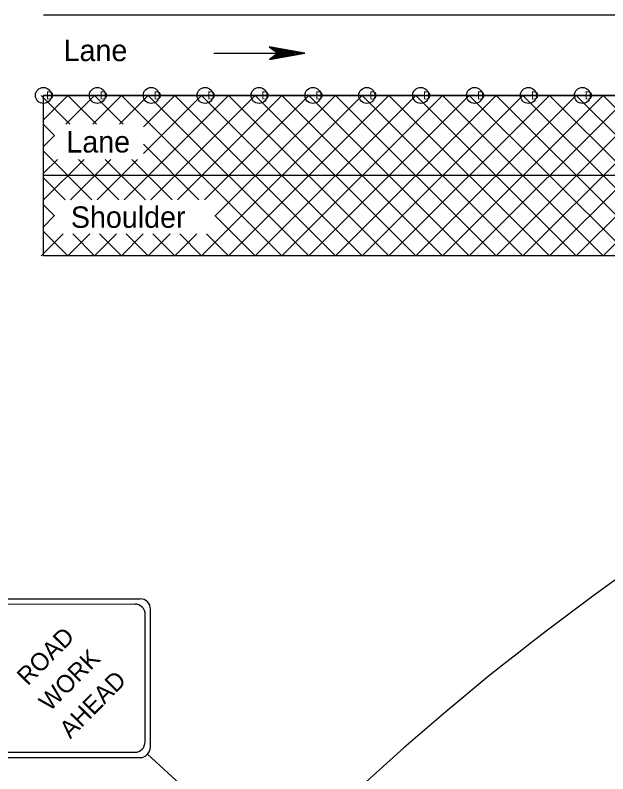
# Model space of a CAD drawing. Extents: x 499945 to 500993, y 499985 to 500645.
# Drawn here: x 500065.6 to 500176.2, y 500120.9 to 500262.6 of the extents above; entities that cross this region are included whole.
import ezdxf

# ---------------------------------------------------------------- set-up
doc = ezdxf.new("R2010")
doc.units = 0
for name, color, linetype in [('1', 7, 'Continuous'), ('24', 7, 'Continuous'), ('39', 7, 'Continuous'), ('5', 7, 'Continuous'), ('56', 7, 'Continuous'), ('60', 7, 'Continuous')]:
    doc.layers.add(name, color=color, linetype=linetype)

msp = doc.modelspace()

# ---------------------------------------------------------------- linework, layer by layer
at = {"layer": '1'}
for p, q in [((500656.93, 500262.6), (500070.88, 500262.6)), ((500075.79, 500242.26), (500070.43, 500247.61)), ((500070.88, 500217.64), (500070.88, 500247.61)), ((500070.88, 500243.06), (500075.43, 500247.61)), ((500070.88, 500247.61), (500390.21, 500247.61)), ((500656.93, 500247.61), (500070.88, 500247.61)), ((500075.07, 500242.26), (500080.43, 500247.61)), ((500080.79, 500242.26), (500075.43, 500247.61)), ((500080.07, 500242.26), (500085.42, 500247.61)), ((500085.78, 500242.26), (500080.43, 500247.61)), ((500085.06, 500242.26), (500090.42, 500247.61)), ((500115.4, 500217.64), (500085.42, 500247.61)), ((500085.92, 500228.13), (500105.41, 500247.61)), ((500089.54, 500241.74), (500095.42, 500247.61)), ((500089.54, 500236.74), (500100.41, 500247.61)), ((500120.4, 500217.64), (500090.42, 500247.61)), ((500090.92, 500228.13), (500110.4, 500247.61)), ((500125.39, 500217.64), (500095.42, 500247.61)), ((500095.92, 500228.13), (500115.4, 500247.61)), ((500130.39, 500217.64), (500100.41, 500247.61)), ((500100.41, 500217.64), (500130.39, 500247.61)), ((500100.91, 500228.13), (500120.4, 500247.61)), ((500102.84, 500225.06), (500125.39, 500247.61)), ((500105.41, 500217.64), (500135.38, 500247.61)), ((500135.38, 500217.64), (500105.41, 500247.61)), ((500140.38, 500217.64), (500110.4, 500247.61)), ((500110.4, 500217.64), (500140.38, 500247.61)), ((500115.4, 500217.64), (500145.38, 500247.61)), ((500145.38, 500217.64), (500115.4, 500247.61)), ((500150.37, 500217.64), (500120.4, 500247.61)), ((500120.4, 500217.64), (500150.37, 500247.61)), ((500155.37, 500217.64), (500125.39, 500247.61)), ((500125.39, 500217.64), (500155.37, 500247.61)), ((500160.37, 500217.64), (500130.39, 500247.61)), ((500130.39, 500217.64), (500160.37, 500247.61)), ((500165.36, 500217.64), (500135.38, 500247.61)), ((500135.38, 500217.64), (500165.36, 500247.61)), ((500170.36, 500217.64), (500140.38, 500247.61)), ((500140.38, 500217.64), (500170.36, 500247.61)), ((500175.35, 500217.64), (500145.38, 500247.61)), ((500145.38, 500217.64), (500175.35, 500247.61)), ((500180.35, 500217.64), (500150.37, 500247.61)), ((500150.37, 500217.64), (500180.35, 500247.61)), ((500185.35, 500217.64), (500155.37, 500247.61)), ((500155.37, 500217.64), (500185.35, 500247.61)), ((500190.34, 500217.64), (500160.37, 500247.61)), ((500160.37, 500217.64), (500190.34, 500247.61)), ((500195.34, 500217.64), (500165.36, 500247.61)), ((500165.36, 500217.64), (500195.34, 500247.61)), ((500200.34, 500217.64), (500170.36, 500247.61)), ((500170.36, 500217.64), (500200.34, 500247.61)), ((500205.33, 500217.64), (500175.35, 500247.61)), ((500175.35, 500217.64), (500205.33, 500247.61)), ((500072.96, 500240.09), (500070.88, 500242.17)), ((500070.88, 500238.07), (500072.96, 500240.15)), ((500099.91, 500228.13), (500089.54, 500238.5)), ((500079.93, 500228.13), (500070.88, 500237.18)), ((500070.88, 500228.07), (500078.46, 500235.66)), ((500070.88, 500233.07), (500073.47, 500235.66)), ((500075.93, 500228.13), (500083.46, 500235.66)), ((500084.92, 500228.13), (500077.39, 500235.66)), ((500080.93, 500228.13), (500088.46, 500235.66)), ((500089.92, 500228.13), (500082.39, 500235.66)), ((500094.91, 500228.13), (500087.39, 500235.66)), ((500656.93, 500232.62), (500070.88, 500232.62)), ((500074.93, 500228.13), (500070.88, 500232.18)), ((500072.96, 500225.1), (500070.88, 500227.18)), ((500070.88, 500223.08), (500072.96, 500225.16)), ((500110.4, 500217.64), (500102.84, 500225.2)), ((500075.43, 500217.64), (500070.88, 500222.19)), ((500070.43, 500217.64), (500074.53, 500221.73)), ((500075.43, 500217.64), (500079.53, 500221.73)), ((500080.43, 500217.64), (500076.33, 500221.73)), ((500080.43, 500217.64), (500084.53, 500221.73)), ((500085.42, 500217.64), (500081.32, 500221.73)), ((500085.42, 500217.64), (500089.52, 500221.73)), ((500090.42, 500217.64), (500086.32, 500221.73)), ((500090.42, 500217.64), (500094.52, 500221.73)), ((500095.42, 500217.64), (500091.32, 500221.73)), ((500095.42, 500217.64), (500099.51, 500221.73)), ((500100.41, 500217.64), (500096.31, 500221.73)), ((500105.41, 500217.64), (500101.31, 500221.73)), ((500290.29, 500217.64), (500070.88, 500217.64)), ((500108.37, 500107.9), (500090.33, 500124.52))]:
    msp.add_line(p, q, dxfattribs=at)
for centre, radius, start, end in [((500468.53, 499750.88), 499.62, 110.8985, 136.1329), ((500467.05, 499753.55), 464.3, 91.7232, 136.2425)]:
    msp.add_arc(centre, radius, start, end, dxfattribs=at)
at = {"layer": '24'}
msp.add_line((500102.7, 500255.5), (500114.63, 500255.5), dxfattribs=at)
msp.add_lwpolyline([(500119.69, 500255.5), (500113.04, 500256.67), (500114.63, 500255.5), (500113.07, 500254.34), (500119.69, 500255.5), (500119.25, 500255.49), (500113.23, 500256.59), (500114.75, 500255.48), (500113.34, 500254.43), (500119.01, 500255.47), (500118.79, 500255.5), (500113.63, 500256.42), (500114.79, 500255.49), (500113.6, 500254.58), (500118.68, 500255.5), (500118.46, 500255.47), (500113.96, 500256.28), (500114.83, 500255.5), (500113.94, 500254.69), (500117.82, 500255.47), (500117.45, 500255.47), (500114.29, 500256.11), (500114.9, 500255.52), (500114.24, 500254.86), (500117.38, 500255.5), (500117.02, 500255.52), (500114.65, 500255.93), (500115.11, 500255.47), (500114.61, 500255.01), (500116.7, 500255.5), (500116.36, 500255.53), (500114.94, 500255.81), (500115.17, 500255.48), (500114.78, 500255.13), (500116.19, 500255.5), (500115.26, 500255.72), (500115.39, 500255.47), (500114.99, 500255.21), (500115.96, 500255.47), (500115.35, 500255.62), (500115.6, 500255.42), (500115.31, 500255.3), (500115.6, 500255.48), (500115.45, 500255.52)], dxfattribs=at)
at = {"layer": '56'}
for p, q in [((500063.16, 500153.57), (500088.9, 500153.55)), ((500064.14, 500152.59), (500087.92, 500152.57)), ((500090.84, 500125.85), (500090.86, 500151.59)), ((500089.86, 500126.83), (500089.88, 500150.62)), ((500064.12, 500124.89), (500087.9, 500124.87)), ((500063.14, 500123.91), (500088.88, 500123.89))]:
    msp.add_line(p, q, dxfattribs=at)
for centre in [(500070.88, 500247.61), (500080.94, 500247.61), (500091, 500247.61), (500101.06, 500247.61), (500111.13, 500247.61), (500121.19, 500247.61), (500131.25, 500247.61), (500141.31, 500247.61), (500151.37, 500247.61), (500161.43, 500247.61), (500171.5, 500247.61)]:
    msp.add_circle(centre, 1.5, dxfattribs=at)
for centre, start, end in [((500088.9, 500151.59), 359.9678, 89.9678), ((500087.92, 500150.62), 359.9678, 89.9678), ((500087.9, 500126.83), 269.9678, 359.9678), ((500088.88, 500125.85), 269.9678, 359.9678)]:
    msp.add_arc(centre, 1.96, start, end, dxfattribs=at)
at = {"layer": '60'}
msp.add_line((500090.27, 500124.47), (500090.27, 500124.47), dxfattribs=at)
for centre in [(500070.88, 500247.61), (500080.94, 500247.61), (500091, 500247.61), (500101.06, 500247.61), (500111.13, 500247.61), (500121.19, 500247.61), (500131.25, 500247.61), (500141.31, 500247.61), (500151.37, 500247.61), (500161.43, 500247.61), (500171.5, 500247.61)]:
    msp.add_circle(centre, 1.5, dxfattribs=at)

# ---------------------------------------------------------------- texts
at = {"layer": '39'}
for s, p in [('ROAD', (500067.95, 500137.17)), ('WORK', (500072.06, 500132.37)), ('AHEAD', (500075.88, 500127.27))]:
    msp.add_text(s, height=3.3, rotation=45.3797, dxfattribs=at).set_placement(p)
at = {"layer": '5'}
for s, p in [('Lane', (500074.64, 500254.02)), ('Lane', (500075.15, 500236.94)), ('Shoulder', (500075.99, 500222.87))]:
    msp.add_text(s, height=4, dxfattribs=at).set_placement(p)
at = {"layer": '56'}
for p in [(500071.34, 500246.86), (500081.4, 500246.86), (500091.46, 500246.86), (500101.52, 500246.86), (500111.59, 500246.86), (500121.65, 500246.86), (500131.71, 500246.86), (500141.77, 500246.86), (500151.83, 500246.86), (500161.89, 500246.86), (500171.96, 500246.86)]:
    msp.add_text('D', height=1.5, dxfattribs=at).set_placement(p)

doc.saveas('drawing.dxf')
